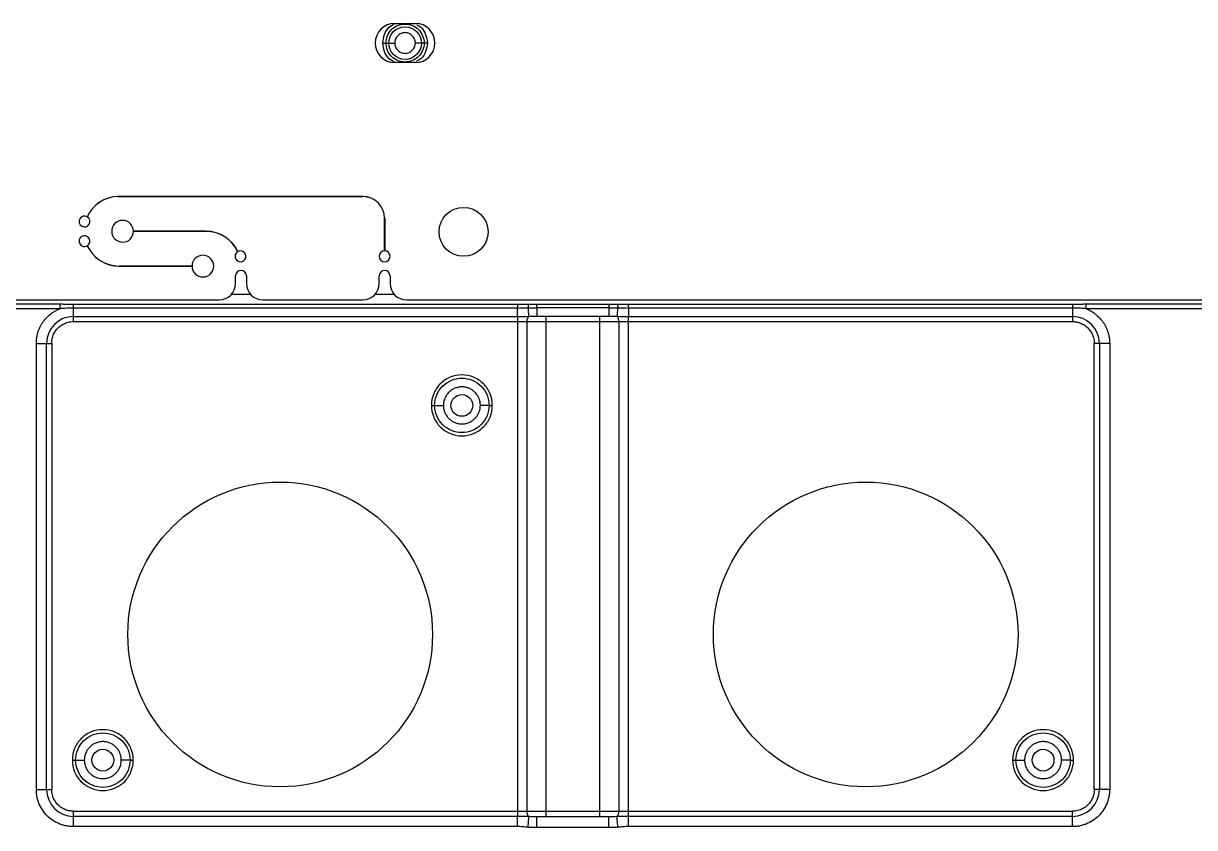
# Model space of a CAD drawing. Header units: millimetres. Extents: x -1 to 1576, y 30 to 633.
# Drawn here: x 1038 to 1145.7, y 334.9 to 408.8 of the extents above; entities that cross this region are included whole.
import ezdxf

# ---------------------------------------------------------------- set-up
doc = ezdxf.new("R2010")
doc.units = ezdxf.units.MM

msp = doc.modelspace()

# ---------------------------------------------------------------- linework, layer by layer
at = {"color": 7, "linetype": 'Continuous', "lineweight": 25}
for p, q in [((1072.16, 408.75), (1074.06, 408.75)), ((1074.06, 405.15), (1072.16, 405.15)), ((1046.72, 392.86), (1069.23, 392.86)), ((1069.23, 392.85), (1046.72, 392.85)), ((1071.23, 387.85), (1071.23, 390.85)), ((1071.24, 390.85), (1071.24, 387.85)), ((1048.15, 389.66), (1054.83, 389.66)), ((1054.83, 389.65), (1048.15, 389.65)), ((1046.81, 386.46), (1053.53, 386.46)), ((1053.53, 386.45), (1046.81, 386.45)), ((1057.53, 384.85), (1057.53, 385.55)), ((1058.53, 385.55), (1058.53, 384.85)), ((1070.73, 384.85), (1070.73, 385.55)), ((1071.73, 385.55), (1071.73, 384.85)), ((965.59, 383.35), (1056.03, 383.35)), ((1058.91, 383.85), (1057.15, 383.85)), ((1060.03, 383.35), (1069.23, 383.35)), ((1072.11, 383.85), (1070.35, 383.85)), ((1073.23, 383.35), (1163.67, 383.35)), ((1028.07, 382.97), (1041.37, 382.97)), ((1041.37, 382.53), (1028.07, 382.53)), ((1042.63, 382.96), (1083.44, 382.96)), ((1083.44, 382.6), (1042.63, 382.6)), ((1042.63, 381.35), (1042.63, 382.6)), ((1085.23, 382.95), (1091.85, 382.95)), ((1091.85, 382.62), (1085.23, 382.62)), ((1093.64, 382.96), (1134.45, 382.96)), ((1134.45, 382.6), (1093.64, 382.6)), ((1134.45, 382.6), (1134.45, 381.35)), ((1135.71, 382.97), (1149.01, 382.97)), ((1149.01, 382.53), (1135.71, 382.53)), ((1042.63, 381.82), (1083.44, 381.82)), ((1042.63, 381.35), (1134.45, 381.35)), ((1083.44, 381.82), (1083.44, 335.88)), ((1084.32, 336.35), (1084.32, 381.35)), ((1085.18, 381.85), (1085.23, 381.86)), ((1085.23, 381.85), (1091.85, 381.85)), ((1086.06, 381.85), (1086.06, 335.85)), ((1091.02, 335.85), (1091.02, 381.85)), ((1091.85, 381.86), (1091.9, 381.85)), ((1092.77, 381.35), (1092.77, 336.35)), ((1093.64, 381.82), (1134.45, 381.82)), ((1093.64, 335.88), (1093.64, 381.82)), ((1039.22, 338.35), (1039.22, 379.35)), ((1039.22, 379.35), (1040.63, 379.35)), ((1040.16, 338.35), (1040.16, 379.35)), ((1040.63, 379.35), (1040.63, 338.35)), ((1137.87, 379.35), (1136.45, 379.35)), ((1136.45, 338.35), (1136.45, 379.35)), ((1136.92, 379.35), (1136.92, 338.35)), ((1137.87, 379.35), (1137.87, 338.35)), ((1039.22, 338.35), (1040.63, 338.35)), ((1137.87, 338.35), (1136.45, 338.35)), ((1042.63, 334.94), (1042.63, 336.35)), ((1042.63, 336.35), (1134.45, 336.35)), ((1083.44, 335.88), (1042.63, 335.88)), ((1091.85, 335.85), (1085.23, 335.85)), ((1091.9, 335.85), (1091.85, 335.85)), ((1134.45, 335.88), (1093.64, 335.88)), ((1134.45, 334.94), (1134.45, 336.35)), ((1083.44, 334.94), (1042.63, 334.94)), ((1091.85, 334.85), (1085.23, 334.85)), ((1134.45, 334.94), (1093.64, 334.94))]:
    msp.add_line(p, q, dxfattribs=at)
at = {"color": 141}
for centre, radius in [((1073.11, 406.95), 1.5), ((1078.33, 373.65), 1), ((1045.33, 341.05), 1), ((1131.75, 341.05), 1)]:
    msp.add_circle(centre, radius, dxfattribs=at)
at = {"color": 7, "linetype": 'Continuous', "lineweight": 25}
for centre, radius in [((1078.49, 389.6), 2.25), ((1061.63, 352.6), 14), ((1115.45, 352.6), 14)]:
    msp.add_circle(centre, radius, dxfattribs=at)
for centre, radius, start, end in [((1072.16, 406.95), 1.8, 90, 270), ((1074.06, 406.95), 1.8, 270, 90), ((1046.81, 389.65), 3.21, 91.5822, 155.3856), ((1046.81, 389.65), 3.2, 91.5847, 155.403), ((1069.23, 390.85), 2, 360, 90), ((1069.23, 390.85), 1.99, 360, 90), ((1043.65, 390.55), 0.5, 60.3991, 59.2477), ((1047.15, 389.65), 1, 0.2862, 359.7133), ((1054.83, 386.45), 3.2, 24.6158, 89.9998), ((1043.65, 388.75), 0.5, 300.7301, 299.5792), ((1054.83, 386.45), 3.19, 24.5983, 89.9998), ((1046.81, 389.65), 3.2, 204.6089, 269.9998), ((1046.81, 389.65), 3.19, 204.5914, 269.9998), ((1057.99, 387.35), 0.5, 120.7513, 119.6), ((1071.23, 387.35), 0.5, 90.573, 89.427), ((1054.53, 386.45), 1, 180.286, 179.7136), ((1058.03, 385.55), 0.5, 0, 180), ((1071.23, 385.55), 0.5, 360, 180), ((1056.03, 384.85), 1.5, 270, 360), ((1060.03, 384.85), 1.5, 180, 270), ((1069.23, 384.85), 1.5, 270, 360), ((1073.23, 384.85), 1.5, 180, 270), ((1042.63, 379.35), 2.47, 90, 180), ((1084.87, 381.43), 0.562, 132.435, 187.8232), ((1092.21, 381.43), 0.562, 352.1767, 47.5651), ((1134.45, 379.35), 2.47, 360, 90), ((1042.63, 338.35), 2.47, 180, 270), ((1134.45, 338.35), 2.47, 270, 360), ((1084.87, 336.28), 0.562, 172.1767, 227.5651), ((1092.21, 336.28), 0.562, 312.435, 7.8232)]:
    msp.add_arc(centre, radius, start, end, dxfattribs=at)
for points, knots in [([(1071.06, 406.95), (1071.09, 407.22), (1071.15, 407.75), (1071.58, 408.41), (1072, 408.65), (1072.18, 408.75)], [0, 0, 0, 0, 0.358697, 0.71725, 1, 1, 1, 1]), ([(1071.36, 406.95), (1071.36, 407.18), (1071.4, 407.41), (1071.58, 407.83), (1071.71, 408.03), (1072.03, 408.35), (1072.22, 408.48), (1072.65, 408.66), (1072.88, 408.7), (1073.34, 408.7), (1073.56, 408.66), (1073.99, 408.48), (1074.18, 408.35), (1074.51, 408.03), (1074.63, 407.83), (1074.81, 407.41), (1074.86, 407.18), (1074.86, 406.95)], [0, 0, 0, 0, 0.125, 0.125, 0.25, 0.25, 0.375, 0.375, 0.5, 0.5, 0.625, 0.625, 0.75, 0.75, 0.875, 0.875, 1, 1, 1, 1]), ([(1074.17, 408.66), (1074.31, 408.58), (1074.67, 408.37), (1075.06, 407.75), (1075.12, 407.22), (1075.16, 406.95)], [0, 0, 0, 0, 0.222806, 0.611319, 1, 1, 1, 1]), ([(1071.06, 406.95), (1071.13, 406.95), (1071.21, 406.95), (1071.32, 406.95), (1071.36, 406.95), (1071.36, 406.95)], [0, 0, 0, 0, 0.5, 0.5, 1, 1, 1, 1]), ([(1072.18, 405.15), (1072, 405.26), (1071.58, 405.5), (1071.15, 406.15), (1071.09, 406.69), (1071.06, 406.95)], [0, 0, 0, 0, 0.282779, 0.641326, 1, 1, 1, 1]), ([(1071.06, 406.95), (1071.13, 406.95), (1071.21, 406.95), (1071.32, 406.95), (1071.36, 406.95), (1071.36, 406.95)], [0, 0, 0, 0, 0.5, 0.5, 1, 1, 1, 1]), ([(1071.36, 406.95), (1071.36, 406.95), (1071.44, 406.95), (1071.74, 406.95), (1071.95, 406.95), (1072.16, 406.95)], [0, 0, 0, 0, 0.5, 0.5, 1, 1, 1, 1]), ([(1074.86, 406.95), (1074.86, 406.72), (1074.81, 406.49), (1074.63, 406.07), (1074.51, 405.88), (1074.18, 405.55), (1073.99, 405.42), (1073.56, 405.25), (1073.34, 405.2), (1072.88, 405.2), (1072.65, 405.25), (1072.22, 405.42), (1072.03, 405.55), (1071.71, 405.88), (1071.58, 406.07), (1071.4, 406.49), (1071.36, 406.72), (1071.36, 406.95)], [0, 0, 0, 0, 0.125, 0.125, 0.25, 0.25, 0.375, 0.375, 0.5, 0.5, 0.625, 0.625, 0.75, 0.75, 0.875, 0.875, 1, 1, 1, 1]), ([(1074.06, 406.95), (1074.06, 406.98), (1074.05, 407.05), (1074.04, 407.14), (1074.02, 407.23), (1073.97, 407.35), (1073.9, 407.48), (1073.78, 407.63), (1073.64, 407.75), (1073.42, 407.87), (1073.11, 407.93), (1072.79, 407.87), (1072.57, 407.75), (1072.43, 407.63), (1072.31, 407.48), (1072.22, 407.32), (1072.17, 407.14), (1072.16, 407.02), (1072.16, 406.95)], [0, 0, 0, 0, 0.031457, 0.062629, 0.093823, 0.125343, 0.187791, 0.250424, 0.312875, 0.375501, 0.500073, 0.624645, 0.687092, 0.749724, 0.812175, 0.874803, 0.937354, 1, 1, 1, 1]), ([(1072.16, 406.95), (1072.16, 406.92), (1072.16, 406.86), (1072.17, 406.77), (1072.2, 406.68), (1072.24, 406.56), (1072.31, 406.42), (1072.43, 406.28), (1072.57, 406.16), (1072.79, 406.04), (1073.11, 405.98), (1073.42, 406.04), (1073.64, 406.16), (1073.78, 406.28), (1073.9, 406.42), (1073.99, 406.59), (1074.05, 406.77), (1074.05, 406.89), (1074.06, 406.95)], [0, 0, 0, 0, 0.031456, 0.062628, 0.093821, 0.12534, 0.187786, 0.250416, 0.312865, 0.375491, 0.500071, 0.624649, 0.687097, 0.749729, 0.81218, 0.874806, 0.937356, 1, 1, 1, 1]), ([(1074.86, 406.95), (1074.86, 406.95), (1074.77, 406.95), (1074.47, 406.95), (1074.27, 406.95), (1074.06, 406.95)], [0, 0, 0, 0, 0.5, 0.5, 1, 1, 1, 1]), ([(1075.16, 406.95), (1075.12, 406.69), (1075.06, 406.15), (1074.67, 405.53), (1074.3, 405.32), (1074.16, 405.24)], [0, 0, 0, 0, 0.385126, 0.77009, 1, 1, 1, 1]), ([(1075.16, 406.95), (1075.08, 406.95), (1075, 406.95), (1074.89, 406.95), (1074.86, 406.95), (1074.86, 406.95)], [0, 0, 0, 0, 0.5, 0.5, 1, 1, 1, 1]), ([(1039.22, 379.35), (1039.22, 379.41), (1039.22, 379.52), (1039.23, 379.68), (1039.25, 379.85), (1039.28, 380.01), (1039.32, 380.17), (1039.39, 380.45), (1039.54, 380.83), (1039.8, 381.28), (1040.12, 381.69), (1040.46, 382), (1040.78, 382.23), (1041.07, 382.4), (1041.27, 382.48), (1041.37, 382.53)], [0, 0, 0, 0, 0.040883, 0.08158, 0.122187, 0.162802, 0.203521, 0.244441, 0.372171, 0.500035, 0.627766, 0.75563, 0.837187, 0.918385, 1, 1, 1, 1]), ([(1041.37, 382.97), (1041.46, 382.97), (1041.67, 382.97), (1042, 382.96), (1042.33, 382.96), (1042.54, 382.96), (1042.63, 382.96)], [0, 0, 0, 0, 0.200515, 0.50786, 0.778848, 1, 1, 1, 1]), ([(1041.37, 382.97), (1041.37, 382.93), (1041.37, 382.86), (1041.37, 382.71), (1041.37, 382.62), (1041.37, 382.53)], [0, 0, 0, 0, 0.5, 0.5, 1, 1, 1, 1]), ([(1042.63, 382.6), (1042.53, 382.6), (1042.32, 382.6), (1042.01, 382.58), (1041.69, 382.56), (1041.48, 382.54), (1041.37, 382.53)], [0, 0, 0, 0, 0.245457, 0.492199, 0.742868, 1, 1, 1, 1]), ([(1083.44, 382.96), (1083.58, 382.96), (1083.92, 382.96), (1084.25, 382.96), (1084.44, 382.96)], [0, 0, 0, 0, 0.420474, 1, 1, 1, 1]), ([(1083.44, 381.82), (1083.44, 381.88), (1083.44, 381.99), (1083.44, 382.26), (1083.44, 382.42), (1083.44, 382.6)], [0, 0, 0, 0, 0.5, 0.5, 1, 1, 1, 1]), ([(1084.49, 381.84), (1084.49, 381.88), (1084.48, 381.97), (1084.46, 382.24), (1084.45, 382.42), (1084.43, 382.61)], [0, 0, 0, 0, 0.5, 0.5, 1, 1, 1, 1]), ([(1084.44, 382.96), (1084.56, 382.96), (1084.82, 382.95), (1085.08, 382.95), (1085.23, 382.95)], [0, 0, 0, 0, 0.452244, 1, 1, 1, 1]), ([(1085.23, 382.62), (1085.23, 382.4), (1085.23, 382.21), (1085.23, 381.93), (1085.23, 381.85), (1085.23, 381.85)], [0, 0, 0, 0, 0.5, 0.5, 1, 1, 1, 1]), ([(1091.85, 382.95), (1092, 382.95), (1092.26, 382.95), (1092.52, 382.96), (1092.64, 382.96)], [0, 0, 0, 0, 0.548125, 1, 1, 1, 1]), ([(1091.85, 382.62), (1091.85, 382.4), (1091.85, 382.21), (1091.85, 381.93), (1091.85, 381.85), (1091.85, 381.85)], [0, 0, 0, 0, 0.5, 0.5, 1, 1, 1, 1]), ([(1092.65, 382.61), (1092.64, 382.42), (1092.62, 382.24), (1092.6, 381.97), (1092.59, 381.88), (1092.59, 381.84)], [0, 0, 0, 0, 0.5, 0.5, 1, 1, 1, 1]), ([(1092.64, 382.96), (1092.84, 382.96), (1093.17, 382.96), (1093.5, 382.96), (1093.64, 382.96)], [0, 0, 0, 0, 0.580575, 1, 1, 1, 1]), ([(1093.64, 382.6), (1093.64, 382.42), (1093.64, 382.26), (1093.64, 381.99), (1093.64, 381.88), (1093.64, 381.82)], [0, 0, 0, 0, 0.5, 0.5, 1, 1, 1, 1]), ([(1134.45, 382.96), (1134.54, 382.96), (1134.75, 382.96), (1135.09, 382.96), (1135.41, 382.97), (1135.63, 382.97), (1135.71, 382.97)], [0, 0, 0, 0, 0.221378, 0.492164, 0.7995, 1, 1, 1, 1]), ([(1135.71, 382.53), (1135.62, 382.54), (1135.45, 382.56), (1135.2, 382.57), (1134.95, 382.59), (1134.7, 382.6), (1134.53, 382.6), (1134.45, 382.6)], [0, 0, 0, 0, 0.206312, 0.408164, 0.606837, 0.80366, 1, 1, 1, 1]), ([(1135.71, 382.53), (1135.71, 382.62), (1135.71, 382.71), (1135.71, 382.86), (1135.71, 382.93), (1135.71, 382.97)], [0, 0, 0, 0, 0.5, 0.5, 1, 1, 1, 1]), ([(1135.71, 382.53), (1135.76, 382.51), (1135.86, 382.46), (1136.01, 382.39), (1136.16, 382.31), (1136.3, 382.23), (1136.44, 382.13), (1136.66, 381.96), (1136.96, 381.69), (1137.29, 381.28), (1137.55, 380.83), (1137.71, 380.4), (1137.81, 380.01), (1137.86, 379.68), (1137.86, 379.46), (1137.87, 379.35)], [0, 0, 0, 0, 0.040883, 0.08158, 0.122187, 0.162802, 0.203521, 0.244441, 0.372171, 0.500035, 0.627766, 0.75563, 0.837187, 0.918385, 1, 1, 1, 1]), ([(1040.63, 379.35), (1040.63, 379.4), (1040.63, 379.48), (1040.65, 379.6), (1040.66, 379.73), (1040.69, 379.85), (1040.73, 379.97), (1040.8, 380.18), (1040.95, 380.46), (1041.21, 380.78), (1041.52, 381.04), (1041.84, 381.2), (1042.13, 381.3), (1042.38, 381.34), (1042.55, 381.35), (1042.63, 381.35)], [0, 0, 0, 0, 0.040276, 0.080243, 0.120058, 0.159883, 0.199877, 0.240199, 0.370043, 0.500057, 0.629901, 0.759916, 0.840121, 0.919721, 1, 1, 1, 1]), ([(1134.45, 381.35), (1134.49, 381.35), (1134.58, 381.35), (1134.7, 381.34), (1134.83, 381.32), (1134.95, 381.29), (1135.07, 381.26), (1135.28, 381.18), (1135.56, 381.04), (1135.87, 380.78), (1136.13, 380.46), (1136.3, 380.14), (1136.39, 379.85), (1136.44, 379.6), (1136.45, 379.44), (1136.45, 379.35)], [0, 0, 0, 0, 0.040276, 0.080243, 0.120058, 0.159883, 0.199877, 0.240199, 0.370043, 0.500057, 0.629901, 0.759916, 0.840121, 0.919721, 1, 1, 1, 1]), ([(1081.13, 373.65), (1081.13, 374.02), (1081.06, 374.39), (1080.78, 375.06), (1080.57, 375.37), (1080.05, 375.89), (1079.74, 376.1), (1079.06, 376.38), (1078.7, 376.45), (1077.96, 376.45), (1077.6, 376.38), (1076.92, 376.1), (1076.61, 375.89), (1076.09, 375.37), (1075.88, 375.06), (1075.6, 374.39), (1075.53, 374.02), (1075.53, 373.65)], [0, 0, 0, 0, 0.125, 0.125, 0.25, 0.25, 0.375, 0.375, 0.5, 0.5, 0.625, 0.625, 0.75, 0.75, 0.875, 0.875, 1, 1, 1, 1]), ([(1075.83, 373.65), (1075.83, 373.98), (1075.9, 374.31), (1076.15, 374.91), (1076.33, 375.19), (1076.79, 375.65), (1077.07, 375.84), (1077.68, 376.09), (1078, 376.15), (1078.66, 376.15), (1078.99, 376.09), (1079.59, 375.84), (1079.87, 375.65), (1080.33, 375.19), (1080.52, 374.91), (1080.77, 374.31), (1080.83, 373.98), (1080.83, 373.65)], [0, 0, 0, 0, 0.125, 0.125, 0.25, 0.25, 0.375, 0.375, 0.5, 0.5, 0.625, 0.625, 0.75, 0.75, 0.875, 0.875, 1, 1, 1, 1]), ([(1080.03, 373.65), (1080.03, 373.7), (1080.03, 373.79), (1080.01, 373.92), (1079.99, 374.05), (1079.95, 374.18), (1079.88, 374.37), (1079.75, 374.6), (1079.54, 374.86), (1079.28, 375.08), (1078.99, 375.23), (1078.67, 375.33), (1078.33, 375.36), (1078, 375.33), (1077.68, 375.23), (1077.38, 375.08), (1077.12, 374.86), (1076.91, 374.6), (1076.77, 374.34), (1076.68, 374.09), (1076.64, 373.88), (1076.63, 373.73), (1076.63, 373.65)], [0, 0, 0, 0, 0.025179, 0.05013, 0.075011, 0.099978, 0.125186, 0.187587, 0.250092, 0.312501, 0.375011, 0.437474, 0.50004, 0.562505, 0.625066, 0.687464, 0.749971, 0.812374, 0.874873, 0.916678, 0.958145, 1, 1, 1, 1]), ([(1075.53, 373.65), (1075.53, 373.29), (1075.6, 372.92), (1075.88, 372.24), (1076.09, 371.93), (1076.61, 371.41), (1076.92, 371.21), (1077.6, 370.93), (1077.96, 370.85), (1078.7, 370.85), (1079.06, 370.93), (1079.74, 371.21), (1080.05, 371.41), (1080.57, 371.93), (1080.78, 372.24), (1081.06, 372.92), (1081.13, 373.29), (1081.13, 373.65)], [0, 0, 0, 0, 0.125, 0.125, 0.25, 0.25, 0.375, 0.375, 0.5, 0.5, 0.625, 0.625, 0.75, 0.75, 0.875, 0.875, 1, 1, 1, 1]), ([(1075.53, 373.65), (1075.61, 373.65), (1075.69, 373.65), (1075.8, 373.65), (1075.83, 373.65), (1075.83, 373.65)], [0, 0, 0, 0, 0.5, 0.5, 1, 1, 1, 1]), ([(1080.83, 373.65), (1080.83, 373.33), (1080.77, 373), (1080.52, 372.39), (1080.33, 372.12), (1079.87, 371.65), (1079.59, 371.47), (1078.99, 371.22), (1078.66, 371.15), (1078, 371.15), (1077.68, 371.22), (1077.07, 371.47), (1076.79, 371.65), (1076.33, 372.12), (1076.15, 372.39), (1075.9, 373), (1075.83, 373.33), (1075.83, 373.65)], [0, 0, 0, 0, 0.125, 0.125, 0.25, 0.25, 0.375, 0.375, 0.5, 0.5, 0.625, 0.625, 0.75, 0.75, 0.875, 0.875, 1, 1, 1, 1]), ([(1075.83, 373.65), (1075.83, 373.65), (1075.92, 373.65), (1076.21, 373.65), (1076.42, 373.65), (1076.63, 373.65)], [0, 0, 0, 0, 0.5, 0.5, 1, 1, 1, 1]), ([(1076.63, 373.65), (1076.63, 373.61), (1076.63, 373.52), (1076.65, 373.39), (1076.68, 373.26), (1076.71, 373.13), (1076.78, 372.94), (1076.91, 372.7), (1077.12, 372.44), (1077.38, 372.23), (1077.68, 372.07), (1078, 371.97), (1078.33, 371.94), (1078.66, 371.97), (1078.99, 372.07), (1079.28, 372.23), (1079.54, 372.44), (1079.75, 372.7), (1079.89, 372.97), (1079.98, 373.21), (1080.02, 373.43), (1080.03, 373.58), (1080.03, 373.65)], [0, 0, 0, 0, 0.025108, 0.050018, 0.074887, 0.09987, 0.125122, 0.187514, 0.250079, 0.312484, 0.374988, 0.437452, 0.500017, 0.562482, 0.625047, 0.687453, 0.749962, 0.812367, 0.874868, 0.916676, 0.958145, 1, 1, 1, 1]), ([(1080.83, 373.65), (1080.83, 373.65), (1080.74, 373.65), (1080.45, 373.65), (1080.24, 373.65), (1080.03, 373.65)], [0, 0, 0, 0, 0.5, 0.5, 1, 1, 1, 1]), ([(1080.83, 373.65), (1080.83, 373.65), (1080.86, 373.65), (1080.97, 373.65), (1081.05, 373.65), (1081.13, 373.65)], [0, 0, 0, 0, 0.5, 0.5, 1, 1, 1, 1]), ([(1048.13, 341.05), (1048.13, 341.42), (1048.06, 341.79), (1047.78, 342.46), (1047.57, 342.77), (1047.05, 343.29), (1046.74, 343.5), (1046.06, 343.78), (1045.7, 343.85), (1044.96, 343.85), (1044.6, 343.78), (1043.92, 343.5), (1043.61, 343.29), (1043.09, 342.77), (1042.88, 342.46), (1042.6, 341.79), (1042.53, 341.42), (1042.53, 341.05)], [0, 0, 0, 0, 0.125, 0.125, 0.25, 0.25, 0.375, 0.375, 0.5, 0.5, 0.625, 0.625, 0.75, 0.75, 0.875, 0.875, 1, 1, 1, 1]), ([(1042.83, 341.05), (1042.83, 341.38), (1042.9, 341.71), (1043.15, 342.31), (1043.33, 342.59), (1043.79, 343.05), (1044.07, 343.24), (1044.68, 343.49), (1045, 343.55), (1045.66, 343.55), (1045.99, 343.49), (1046.59, 343.24), (1046.87, 343.05), (1047.33, 342.59), (1047.52, 342.31), (1047.77, 341.71), (1047.83, 341.38), (1047.83, 341.05)], [0, 0, 0, 0, 0.125, 0.125, 0.25, 0.25, 0.375, 0.375, 0.5, 0.5, 0.625, 0.625, 0.75, 0.75, 0.875, 0.875, 1, 1, 1, 1]), ([(1134.55, 341.05), (1134.55, 341.42), (1134.48, 341.79), (1134.2, 342.46), (1133.99, 342.77), (1133.47, 343.29), (1133.16, 343.5), (1132.48, 343.78), (1132.12, 343.85), (1131.38, 343.85), (1131.02, 343.78), (1130.34, 343.5), (1130.03, 343.29), (1129.51, 342.77), (1129.3, 342.46), (1129.02, 341.79), (1128.95, 341.42), (1128.95, 341.05)], [0, 0, 0, 0, 0.125, 0.125, 0.25, 0.25, 0.375, 0.375, 0.5, 0.5, 0.625, 0.625, 0.75, 0.75, 0.875, 0.875, 1, 1, 1, 1]), ([(1129.25, 341.05), (1129.25, 341.38), (1129.32, 341.71), (1129.57, 342.31), (1129.75, 342.59), (1130.21, 343.05), (1130.49, 343.24), (1131.1, 343.49), (1131.42, 343.55), (1132.08, 343.55), (1132.41, 343.49), (1133.01, 343.24), (1133.29, 343.05), (1133.75, 342.59), (1133.94, 342.31), (1134.19, 341.71), (1134.25, 341.38), (1134.25, 341.05)], [0, 0, 0, 0, 0.125, 0.125, 0.25, 0.25, 0.375, 0.375, 0.5, 0.5, 0.625, 0.625, 0.75, 0.75, 0.875, 0.875, 1, 1, 1, 1]), ([(1047.03, 341.05), (1047.03, 341.1), (1047.03, 341.19), (1047.01, 341.32), (1046.99, 341.45), (1046.95, 341.58), (1046.88, 341.77), (1046.75, 342), (1046.54, 342.26), (1046.28, 342.48), (1045.99, 342.63), (1045.67, 342.73), (1045.33, 342.76), (1045, 342.73), (1044.68, 342.63), (1044.38, 342.48), (1044.12, 342.26), (1043.91, 342), (1043.77, 341.74), (1043.68, 341.49), (1043.64, 341.28), (1043.63, 341.13), (1043.63, 341.05)], [0, 0, 0, 0, 0.025179, 0.05013, 0.075011, 0.099978, 0.125186, 0.187587, 0.250092, 0.312501, 0.375011, 0.437475, 0.50004, 0.562505, 0.625066, 0.687464, 0.749971, 0.812374, 0.874873, 0.916678, 0.958145, 1, 1, 1, 1]), ([(1133.45, 341.05), (1133.45, 341.1), (1133.45, 341.19), (1133.43, 341.32), (1133.41, 341.45), (1133.37, 341.58), (1133.3, 341.77), (1133.17, 342), (1132.96, 342.26), (1132.7, 342.48), (1132.41, 342.63), (1132.09, 342.73), (1131.75, 342.76), (1131.42, 342.73), (1131.1, 342.63), (1130.8, 342.48), (1130.54, 342.26), (1130.33, 342), (1130.19, 341.74), (1130.1, 341.49), (1130.06, 341.28), (1130.05, 341.13), (1130.05, 341.05)], [0, 0, 0, 0, 0.0251787, 0.0501305, 0.0750111, 0.0999776, 0.1251857, 0.1875872, 0.2500924, 0.3125006, 0.3750105, 0.4374744, 0.5000396, 0.5625052, 0.6250657, 0.6874643, 0.7499708, 0.8123744, 0.8748727, 0.9166785, 0.958145, 1, 1, 1, 1]), ([(1042.53, 341.05), (1042.53, 340.69), (1042.6, 340.32), (1042.88, 339.64), (1043.09, 339.33), (1043.61, 338.81), (1043.92, 338.61), (1044.6, 338.33), (1044.96, 338.25), (1045.7, 338.25), (1046.06, 338.33), (1046.74, 338.61), (1047.05, 338.81), (1047.57, 339.33), (1047.78, 339.64), (1048.06, 340.32), (1048.13, 340.69), (1048.13, 341.05)], [0, 0, 0, 0, 0.125, 0.125, 0.25, 0.25, 0.375, 0.375, 0.5, 0.5, 0.625, 0.625, 0.75, 0.75, 0.875, 0.875, 1, 1, 1, 1]), ([(1042.53, 341.05), (1042.61, 341.05), (1042.69, 341.05), (1042.8, 341.05), (1042.83, 341.05), (1042.83, 341.05)], [0, 0, 0, 0, 0.5, 0.5, 1, 1, 1, 1]), ([(1047.83, 341.05), (1047.83, 340.73), (1047.77, 340.4), (1047.52, 339.79), (1047.33, 339.52), (1046.87, 339.05), (1046.59, 338.87), (1045.99, 338.62), (1045.66, 338.55), (1045, 338.55), (1044.68, 338.62), (1044.07, 338.87), (1043.79, 339.05), (1043.33, 339.52), (1043.15, 339.79), (1042.9, 340.4), (1042.83, 340.73), (1042.83, 341.05)], [0, 0, 0, 0, 0.125, 0.125, 0.25, 0.25, 0.375, 0.375, 0.5, 0.5, 0.625, 0.625, 0.75, 0.75, 0.875, 0.875, 1, 1, 1, 1]), ([(1042.83, 341.05), (1042.83, 341.05), (1042.92, 341.05), (1043.21, 341.05), (1043.42, 341.05), (1043.63, 341.05)], [0, 0, 0, 0, 0.5, 0.5, 1, 1, 1, 1]), ([(1043.63, 341.05), (1043.63, 341.01), (1043.63, 340.92), (1043.65, 340.79), (1043.68, 340.66), (1043.71, 340.53), (1043.78, 340.34), (1043.91, 340.1), (1044.12, 339.84), (1044.38, 339.63), (1044.68, 339.47), (1045, 339.37), (1045.33, 339.34), (1045.66, 339.37), (1045.99, 339.47), (1046.28, 339.63), (1046.54, 339.84), (1046.75, 340.1), (1046.89, 340.37), (1046.98, 340.61), (1047.02, 340.83), (1047.03, 340.98), (1047.03, 341.05)], [0, 0, 0, 0, 0.025108, 0.050018, 0.074887, 0.09987, 0.125122, 0.187514, 0.250079, 0.312484, 0.374988, 0.437452, 0.500017, 0.562482, 0.625047, 0.687453, 0.749962, 0.812367, 0.874868, 0.916676, 0.958145, 1, 1, 1, 1]), ([(1047.83, 341.05), (1047.83, 341.05), (1047.74, 341.05), (1047.45, 341.05), (1047.24, 341.05), (1047.03, 341.05)], [0, 0, 0, 0, 0.5, 0.5, 1, 1, 1, 1]), ([(1047.83, 341.05), (1047.83, 341.05), (1047.86, 341.05), (1047.97, 341.05), (1048.05, 341.05), (1048.13, 341.05)], [0, 0, 0, 0, 0.5, 0.5, 1, 1, 1, 1]), ([(1128.95, 341.05), (1129.03, 341.05), (1129.11, 341.05), (1129.22, 341.05), (1129.25, 341.05), (1129.25, 341.05)], [0, 0, 0, 0, 0.5, 0.5, 1, 1, 1, 1]), ([(1128.95, 341.05), (1128.95, 340.69), (1129.02, 340.32), (1129.3, 339.64), (1129.51, 339.33), (1130.03, 338.81), (1130.34, 338.61), (1131.02, 338.33), (1131.38, 338.25), (1132.12, 338.25), (1132.48, 338.33), (1133.16, 338.61), (1133.47, 338.81), (1133.99, 339.33), (1134.2, 339.64), (1134.48, 340.32), (1134.55, 340.69), (1134.55, 341.05)], [0, 0, 0, 0, 0.125, 0.125, 0.25, 0.25, 0.375, 0.375, 0.5, 0.5, 0.625, 0.625, 0.75, 0.75, 0.875, 0.875, 1, 1, 1, 1]), ([(1134.25, 341.05), (1134.25, 340.73), (1134.19, 340.4), (1133.94, 339.79), (1133.75, 339.52), (1133.29, 339.05), (1133.01, 338.87), (1132.41, 338.62), (1132.08, 338.55), (1131.42, 338.55), (1131.1, 338.62), (1130.49, 338.87), (1130.21, 339.05), (1129.75, 339.52), (1129.57, 339.79), (1129.32, 340.4), (1129.25, 340.73), (1129.25, 341.05)], [0, 0, 0, 0, 0.125, 0.125, 0.25, 0.25, 0.375, 0.375, 0.5, 0.5, 0.625, 0.625, 0.75, 0.75, 0.875, 0.875, 1, 1, 1, 1]), ([(1129.25, 341.05), (1129.25, 341.05), (1129.34, 341.05), (1129.63, 341.05), (1129.84, 341.05), (1130.05, 341.05)], [0, 0, 0, 0, 0.5, 0.5, 1, 1, 1, 1]), ([(1129.25, 341.05), (1129.25, 341.05), (1129.34, 341.05), (1129.63, 341.05), (1129.84, 341.05), (1130.05, 341.05)], [0, 0, 0, 0, 0.5, 0.5, 1, 1, 1, 1]), ([(1130.05, 341.05), (1130.05, 341.01), (1130.05, 340.92), (1130.07, 340.79), (1130.1, 340.66), (1130.13, 340.53), (1130.2, 340.34), (1130.33, 340.1), (1130.54, 339.84), (1130.8, 339.63), (1131.1, 339.47), (1131.42, 339.37), (1131.75, 339.34), (1132.08, 339.37), (1132.41, 339.47), (1132.7, 339.63), (1132.96, 339.84), (1133.17, 340.1), (1133.31, 340.37), (1133.4, 340.61), (1133.44, 340.83), (1133.45, 340.98), (1133.45, 341.05)], [0, 0, 0, 0, 0.0251077, 0.0500181, 0.0748867, 0.09987, 0.1251219, 0.1875141, 0.2500785, 0.3124838, 0.3749879, 0.4374519, 0.5000171, 0.5624816, 0.6250466, 0.687453, 0.7499617, 0.8123666, 0.874868, 0.9166765, 0.9581445, 1, 1, 1, 1]), ([(1134.25, 341.05), (1134.25, 341.05), (1134.16, 341.05), (1133.87, 341.05), (1133.66, 341.05), (1133.45, 341.05)], [0, 0, 0, 0, 0.5, 0.5, 1, 1, 1, 1]), ([(1134.25, 341.05), (1134.25, 341.05), (1134.28, 341.05), (1134.39, 341.05), (1134.47, 341.05), (1134.55, 341.05)], [0, 0, 0, 0, 0.5, 0.5, 1, 1, 1, 1]), ([(1042.63, 334.94), (1042.57, 334.94), (1042.45, 334.94), (1042.26, 334.96), (1042.08, 334.98), (1041.9, 335.02), (1041.72, 335.06), (1041.55, 335.11), (1041.21, 335.24), (1040.74, 335.48), (1040.2, 335.92), (1039.76, 336.46), (1039.49, 336.98), (1039.35, 337.4), (1039.27, 337.71), (1039.23, 338.03), (1039.22, 338.25), (1039.22, 338.35)], [0, 0, 0, 0, 0.034552, 0.068858, 0.103016, 0.137128, 0.171294, 0.205615, 0.240191, 0.37006, 0.500029, 0.629897, 0.759866, 0.820152, 0.879909, 0.939678, 1, 1, 1, 1]), ([(1042.63, 336.35), (1042.59, 336.35), (1042.5, 336.36), (1042.38, 336.37), (1042.26, 336.39), (1042.13, 336.41), (1042.01, 336.45), (1041.81, 336.52), (1041.52, 336.67), (1041.21, 336.93), (1040.95, 337.25), (1040.78, 337.57), (1040.69, 337.85), (1040.64, 338.1), (1040.63, 338.27), (1040.63, 338.35)], [0, 0, 0, 0, 0.040276, 0.080243, 0.120058, 0.159883, 0.199877, 0.240199, 0.370043, 0.500057, 0.629901, 0.759916, 0.840121, 0.919721, 1, 1, 1, 1]), ([(1137.87, 338.35), (1137.86, 338.29), (1137.86, 338.17), (1137.85, 337.98), (1137.82, 337.8), (1137.79, 337.62), (1137.74, 337.45), (1137.69, 337.27), (1137.57, 336.94), (1137.33, 336.46), (1136.88, 335.92), (1136.34, 335.48), (1135.83, 335.21), (1135.4, 335.07), (1135.09, 334.99), (1134.77, 334.95), (1134.56, 334.94), (1134.45, 334.94)], [0, 0, 0, 0, 0.034552, 0.068858, 0.103016, 0.137128, 0.171294, 0.205615, 0.240191, 0.37006, 0.500029, 0.629897, 0.759866, 0.820152, 0.879909, 0.939678, 1, 1, 1, 1]), ([(1136.45, 338.35), (1136.45, 338.31), (1136.45, 338.23), (1136.44, 338.1), (1136.42, 337.98), (1136.39, 337.86), (1136.35, 337.74), (1136.28, 337.53), (1136.14, 337.25), (1135.87, 336.93), (1135.56, 336.67), (1135.24, 336.5), (1134.95, 336.41), (1134.7, 336.36), (1134.54, 336.36), (1134.45, 336.35)], [0, 0, 0, 0, 0.040276, 0.080243, 0.120058, 0.159883, 0.199877, 0.240199, 0.370043, 0.500057, 0.629901, 0.759916, 0.840121, 0.919721, 1, 1, 1, 1]), ([(1083.44, 334.94), (1083.44, 335.14), (1083.44, 335.35), (1083.44, 335.68), (1083.44, 335.81), (1083.44, 335.88)], [0, 0, 0, 0, 0.5, 0.5, 1, 1, 1, 1]), ([(1084.41, 334.88), (1084.43, 335.11), (1084.45, 335.34), (1084.48, 335.7), (1084.49, 335.82), (1084.49, 335.86)], [0, 0, 0, 0, 0.5, 0.5, 1, 1, 1, 1]), ([(1085.23, 334.85), (1085.23, 334.98), (1085.23, 335.11), (1085.23, 335.36), (1085.23, 335.47), (1085.23, 335.65), (1085.23, 335.73), (1085.23, 335.83), (1085.23, 335.85), (1085.23, 335.85)], [0, 0, 0, 0, 0.25, 0.25, 0.5, 0.5, 0.75, 0.75, 1, 1, 1, 1]), ([(1091.85, 334.85), (1091.85, 335.11), (1091.85, 335.38), (1091.85, 335.75), (1091.85, 335.85), (1091.85, 335.85)], [0, 0, 0, 0, 0.5, 0.5, 1, 1, 1, 1]), ([(1092.67, 334.88), (1092.65, 335.11), (1092.63, 335.34), (1092.6, 335.7), (1092.59, 335.82), (1092.59, 335.86)], [0, 0, 0, 0, 0.5, 0.5, 1, 1, 1, 1]), ([(1093.64, 334.94), (1093.64, 335.14), (1093.64, 335.35), (1093.64, 335.68), (1093.64, 335.81), (1093.64, 335.88)], [0, 0, 0, 0, 0.5, 0.5, 1, 1, 1, 1]), ([(1084.41, 334.88), (1084.33, 334.89), (1084.16, 334.9), (1083.91, 334.92), (1083.68, 334.94), (1083.52, 334.94), (1083.44, 334.94)], [0, 0, 0, 0, 0.26275, 0.514851, 0.767475, 1, 1, 1, 1]), ([(1085.23, 334.85), (1085.08, 334.85), (1084.81, 334.85), (1084.53, 334.87), (1084.41, 334.88)], [0, 0, 0, 0, 0.556213, 1, 1, 1, 1]), ([(1092.67, 334.88), (1092.61, 334.87), (1092.49, 334.87), (1092.3, 334.86), (1092.08, 334.85), (1091.93, 334.85), (1091.85, 334.85)], [0, 0, 0, 0, 0.207871, 0.443757, 0.707773, 1, 1, 1, 1]), ([(1093.64, 334.94), (1093.56, 334.94), (1093.41, 334.94), (1093.17, 334.92), (1092.92, 334.9), (1092.75, 334.89), (1092.67, 334.88)], [0, 0, 0, 0, 0.232371, 0.485289, 0.737412, 1, 1, 1, 1])]:
    msp.add_open_spline(points, degree=3, knots=knots, dxfattribs=at)
for points in [[(1042.63, 382.6), (1042.63, 382.75), (1042.63, 382.89), (1042.63, 382.96)], [(1083.44, 382.96), (1083.44, 382.89), (1083.44, 382.75), (1083.44, 382.6)], [(1083.44, 382.6), (1083.77, 382.6), (1084.09, 382.61), (1084.43, 382.61)], [(1084.44, 382.96), (1084.44, 382.89), (1084.43, 382.76), (1084.43, 382.61)], [(1084.43, 382.61), (1084.7, 382.62), (1084.97, 382.62), (1085.23, 382.62)], [(1085.23, 382.62), (1085.23, 382.76), (1085.23, 382.89), (1085.23, 382.95)], [(1091.85, 382.95), (1091.85, 382.89), (1091.85, 382.76), (1091.85, 382.62)], [(1091.85, 382.62), (1092.12, 382.62), (1092.38, 382.62), (1092.65, 382.61)], [(1092.64, 382.96), (1092.65, 382.89), (1092.65, 382.76), (1092.65, 382.61)], [(1092.65, 382.61), (1092.99, 382.61), (1093.32, 382.6), (1093.64, 382.6)], [(1093.64, 382.6), (1093.64, 382.75), (1093.64, 382.89), (1093.64, 382.96)], [(1134.45, 382.96), (1134.45, 382.89), (1134.45, 382.75), (1134.45, 382.6)], [(1083.44, 381.82), (1083.81, 381.82), (1084.17, 381.83), (1084.49, 381.84)], [(1084.49, 381.84), (1084.73, 381.85), (1084.97, 381.85), (1085.23, 381.85)], [(1091.85, 381.85), (1092.11, 381.85), (1092.35, 381.85), (1092.59, 381.84)], [(1092.59, 381.84), (1092.91, 381.83), (1093.28, 381.82), (1093.64, 381.82)], [(1084.49, 335.86), (1084.17, 335.87), (1083.81, 335.88), (1083.44, 335.88)], [(1085.23, 335.85), (1084.97, 335.85), (1084.73, 335.85), (1084.49, 335.86)], [(1092.59, 335.86), (1092.35, 335.85), (1092.11, 335.85), (1091.85, 335.85)], [(1093.64, 335.88), (1093.28, 335.88), (1092.91, 335.87), (1092.59, 335.86)]]:
    msp.add_open_spline(points, degree=3, dxfattribs=at)

doc.saveas('drawing.dxf')
